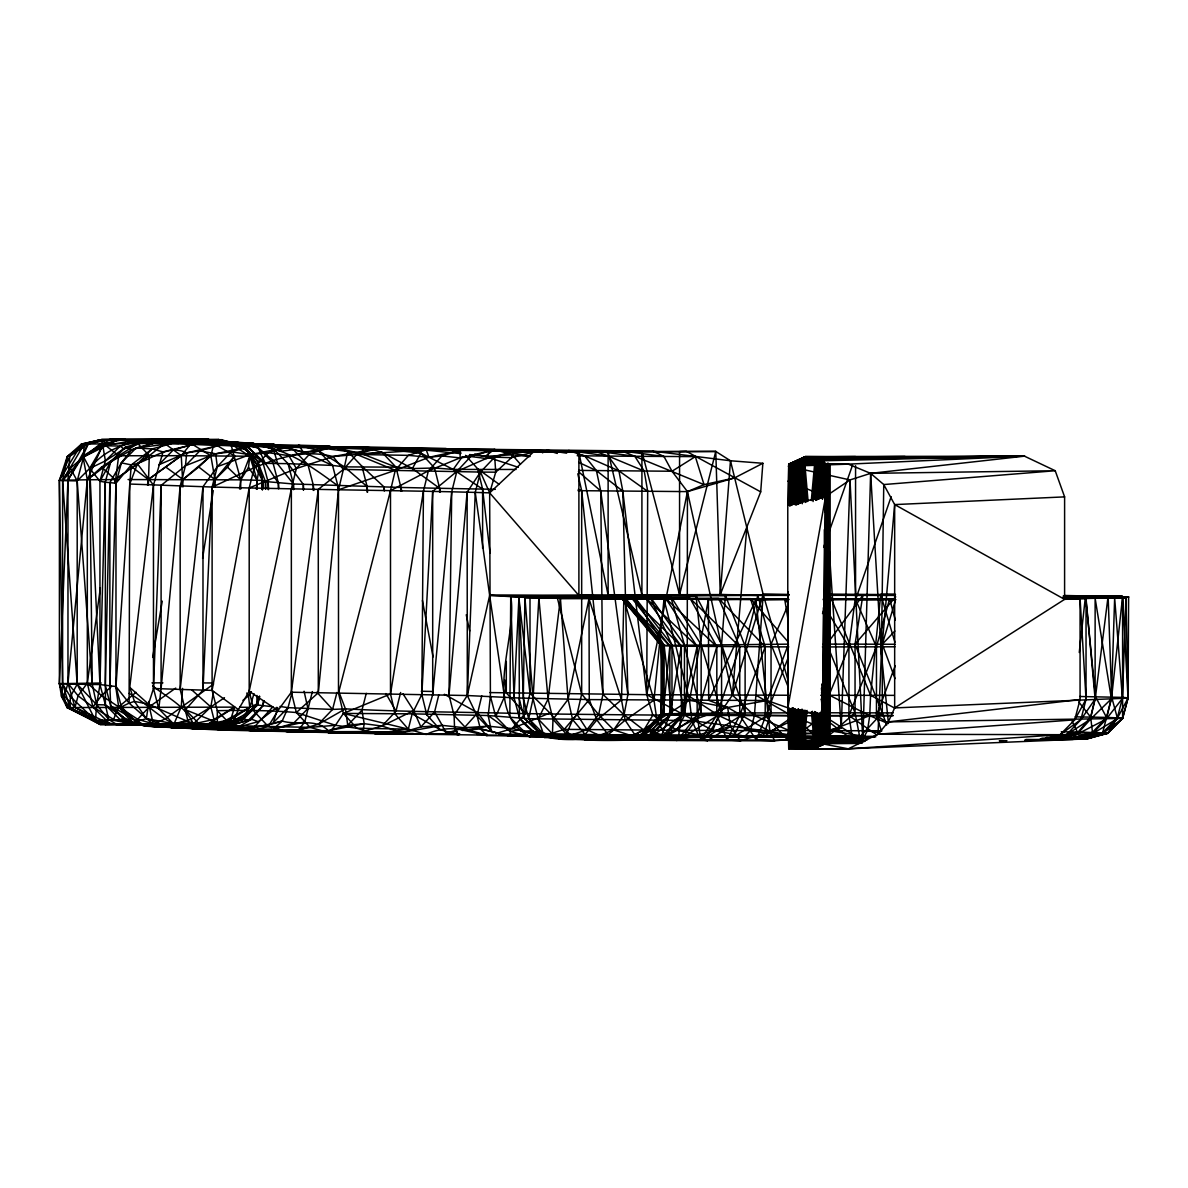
<?xml version="1.0" encoding="UTF-8"?>
<svg xmlns="http://www.w3.org/2000/svg" width="1188" height="1188" viewBox="0 0 1188 1188"><rect width="100%" height="100%" fill="white"/><g stroke="black" fill="none" stroke-linecap="round" stroke-linejoin="round"><path stroke-width="1.5" d="M258.717 697.252L256.86 704.009L242.025 718.859L221.74 724.398L100.015 724.428L67.137 707.558L61.494 696.361L59.4 683.649L59.4 480.308L67.256 456.548L81.541 444.089L101.648 439.59L218.607 439.545L230.413 442.382M259.682 696.495L257.41 704.974C243.792 716.112 227.101 726.952 208.732 724.056L100.015 724.428L70.092 707.825L61.494 696.361L62.593 683.946L62.608 480.62L67.256 456.548L84.036 444.327L100.015 439.768L212.117 440.08M256.979 695.44L256.86 704.009L249.792 707.365L230.695 719.631L208.732 724.056L101.648 724.249L75.052 707.291L67.968 683.352L67.968 480.026L69.78 456.281L81.541 444.089L101.648 439.59L124.532 439.293L137.763 443.495L178.735 443.495M100.015 439.768L208.732 439.397L101.648 439.59L88.239 443.866L67.968 480.026L59.4 683.649L67.137 707.558L70.092 707.825L95.441 720.344L117.27 724.754L218.592 724.22L230.695 719.631L234.6 707.127L208.732 724.056L105.435 724.606L95.441 720.344L77.19 684.214L77.205 480.888L83.591 456.949L84.036 444.327L105.435 439.946L208.732 439.397L193.302 439.278L196.748 440.006M101.247 683.026L59.4 683.649L67.137 707.558L234.6 707.127L213.974 719.438L208.732 724.056L110.142 724.086L92.931 707.053L87.318 683.115L87.318 479.774L82.863 456.029L88.239 443.866L110.157 439.426L208.732 439.397M528.927 735.684L375.066 733.62L219.468 730.011L145.827 726.195L120.285 719.794L95.441 720.344L96.659 704.677L99.955 684.57L99.955 481.244L105.405 460.899L102.821 445.752L117.285 440.095L218.607 439.545L228.72 442.575M258.331 444.743L253.311 443.376L227.636 441.565L145.842 441.535L125.557 446.985L110.707 461.88L105.272 482.224L105.405 704.9L108.717 719.497L117.27 724.754L221.74 724.398L140.615 725.229L108.717 719.497L96.659 704.677L77.19 684.214L62.608 480.62L84.036 444.327L81.541 444.089L59.4 480.308L62.593 683.946L70.092 707.825L105.435 724.606M264.107 700.786L262.756 705.88L251.574 719.245L227.636 726.224L145.827 726.195L125.542 720.76L110.707 705.88L109.86 685.981L109.86 482.64L121.384 462.86L131.467 449.985L136.175 447.965L156.356 442.5L238.016 442.471L245.084 443.748M115.191 483.293L118.666 455.761L137.763 443.495L153.311 439.189L164.642 443.466L181.259 455.687L249.792 456.222L259.281 467.686L262.86 481.303L262.964 488.714M875.318 736.352L546.866 734.897L512.117 728.556L487.986 726.18L464.285 727.754L442.218 725.363L402.183 732.447L382.016 726.076L364.196 723.685L328.393 730.724C315.503 717.671 297.49 725.794 282.18 721.042C241.609 734.585 198.262 723.626 156.356 727.16C142.011 725.229 128.957 719.928 121.384 706.86L115.978 686.53L115.978 483.204L121.384 462.86L136.175 447.965L172.171 443.451L253.311 443.376L258.509 444.847M276.908 707.306L258.197 721.665L251.574 719.245L227.636 726.224L156.356 727.16L129.106 703.133L129.759 484.036L131.289 464.894L152.109 448.93L172.171 443.451L227.443 443.911M148.352 485.06L149.302 455.672L137.763 443.495L81.541 444.089M251.604 728.986L193.213 729.061L173.344 723.655L158.791 708.791L153.475 688.476L153.475 485.135L163.038 451.915L193.213 444.401L273.507 444.282L303.341 452.108L332.566 465.429L344.431 466.884L395.975 467.151L412.385 468.592L434.585 467.983L453.207 469.423L516.067 469.468M366.275 693.346L361.939 710.29L364.196 723.685L347.757 725.215L328.393 730.724L219.468 730.011L188.135 721.621L158.791 708.791L161.093 688.743L161.108 485.417L185.447 465.755L199.822 450.831L219.468 445.337L298.559 445.173L328.393 446.049L362.236 453.861L395.975 467.151L401.782 491.119M292.055 692.411L288.031 707.662L282.18 721.042L253.311 728.051L193.213 729.061L188.135 721.621L180.175 689.426L180.175 486.1L185.447 465.755L186.739 452.866L219.468 445.337L328.393 446.049L347.772 451.455L362.236 453.861L382.031 452.316L412.385 468.592L439.605 488.298L495.366 489.337M182.952 486.917L181.259 455.687L191.075 443.51L210.84 455.791L214.983 479.64L214.983 487.035M263.439 444.921L193.213 444.401L173.344 449.881L158.791 464.79L186.739 452.866L199.822 450.831L215.667 453.816L217.3 466.691L212.117 487.035L212.103 690.376L217.3 710.691L231.482 725.541L268.25 726.462L287.303 731.853L328.393 730.724L250.846 730.932L217.33 722.556L199.822 724.606L185.432 709.756L202.985 690.109L202.985 486.768L217.3 466.691L231.482 451.767L250.861 446.272L328.393 446.049M240.719 489.085L240.719 479.848L231.259 445.559M874.487 737.035L706.251 737.332L486.946 735.624C467.478 728.571 445.515 724.888 426.18 734.481L408.33 729.12L356.786 728.244L335.462 725.289L310.053 727.368L268.25 726.462L254.306 711.612L249.198 691.297L249.198 487.971L254.306 467.612L268.25 452.687L287.303 447.178L362.964 446.926L445.975 448.604L460.261 451.425M257.157 489.352L257.157 480.101L259.281 467.686L245.56 447.624L239.07 445.025M262.86 488.699L262.86 481.303L257.425 460.974L245.56 447.624L237.065 444.802M265.533 489.144L265.533 481.749L257.425 460.974L242.545 446.094L237.452 444.728M268.191 489.605L268.191 482.209L262.756 461.88L247.921 447L239.471 444.728M278.378 488.639L278.378 483.1L272.973 462.771L258.197 447.906L251.47 446.094M456.935 731.422L445.975 733.278L442.218 725.363L420.894 726.922L402.183 732.447L328.749 732.744L310.053 727.368L296.361 712.533L291.357 692.218L291.357 488.877L296.361 468.532L310.053 453.593L328.749 448.084L402.197 447.772L416.81 449.242M293.406 489.53L293.406 483.991L288.031 463.662L273.359 448.797L263.335 446.094M303.326 489.976L303.326 484.437L288.031 463.662L265.28 463.35L243.288 448.515L235.462 445.04M313.246 490.421L313.246 484.882L307.915 464.553L293.377 449.688L273.507 444.282L231.125 443.941M271.71 728.986L219.468 730.011L217.33 722.556L217.3 710.691C243.689 710.172 270.032 710.261 296.361 712.533L318.295 692.723L318.295 489.397L343.391 469.423L356.786 454.484L375.081 448.96L641.921 451.796L715.77 451.44L730.471 460.766L762.859 463.29L760.691 491.862L720.27 594.579L489.649 595.351L467.315 695.529L454.083 715.399L454.573 728.274L458.731 735.045L440.273 729.67L412.177 713.84L343.391 713.424L335.462 725.289L328.749 732.744L362.964 731.585L402.183 732.447L375.066 733.62L356.786 728.244L343.391 713.424L338.491 693.109L338.491 489.783L343.391 469.423L332.982 456.548C290.05 445.574 249.896 470.389 212.117 487.035L129.759 484.036L115.978 686.53L129.106 703.133L134.467 701.41L148.53 704.128L158.791 708.791M337.838 489.441L337.838 485.744L332.566 465.429L318.191 450.579L305.702 447.134M367.137 492.159L367.137 486.62L361.954 466.29L347.772 451.455L314.969 447.267M384.11 490.733L384.11 487.035L361.954 466.29M401.084 491.164L401.084 487.466L293.406 483.991L262.86 481.303M439.605 491.995L439.605 488.298L434.585 467.983L420.894 453.148L402.197 447.772C307.157 448.916 212.013 445.812 117.285 440.095L83.591 456.949L70.359 468.176L62.608 480.62L59.4 480.308L69.78 456.281L88.239 443.866M482.61 548.277L482.61 489.129L477.695 468.815L465.518 455.331M893.034 715.74C770.433 715.874 647.727 715.414 525.2 713.617L506.296 692.856L506.296 661.434M816.245 712.785L745.114 712.963L706.251 737.332L640.169 738.283C602.583 730.13 545.678 756.459 519.408 717.745L518.963 597.163L489.649 595.351L475.245 492.411L480.457 472.067L494.713 457.142L514.196 451.648L715.77 451.44L720.27 594.579L725.452 595.53L788.639 595.337L720.27 594.579L730.471 460.766L652.955 451.173L287.303 447.178L249.732 454.737L217.3 466.691M529.996 597.133L529.996 693.257L525.2 713.617L512.117 728.556L495.856 733.59M440.273 729.67L426.774 714.834L421.829 694.52L432.684 491.416L456.816 471.458L486.204 458.509L514.196 451.648L578.898 452.331L578.898 595.485L634.036 596.435L725.452 595.53L771.042 712.859L763.127 737.05L704.9 736.07L677.041 730.308L564.27 729.358L546.866 734.897L535.773 734.808M577.784 473.789L581.674 490.703L602.94 694.312L624.071 714.909L643.837 730.115L666.884 735.907L733.323 737.169L745.114 712.963L721.576 644.431L696.034 595.693L679.566 594.728L679.566 451.589L686.337 451.336L760.691 491.862M666.884 735.907L677.041 730.308L684.481 715.31L687.199 694.935L687.436 491.609L672.007 471.25L663.958 456.474L652.955 451.173M789.708 506.118L789.708 463.602L848.291 464.137L870.626 473.359L862.844 741.089L822.215 714.82L787.763 708.479L787.778 505.152L788.743 464.033L814.641 463.825L827.249 458.108L1024.472 456.162L1055.211 470.73L1064.611 496.881L1064.597 599.361L894.668 707.914L888.297 721.888L878.006 734.214L848.277 748.811L788.743 748.707L787.763 708.479L788.238 591.817M1064.359 595.47L1128.6 596.985L1128.08 697.846L1122.66 718.087L1107.751 733.323L1087.466 738.758L1082.61 739.055L848.277 748.811L788.743 748.707L788.743 708.033M788.743 504.707L788.743 464.033L848.291 464.137L1024.472 456.162L870.626 473.359L849.999 479.937L825.615 496.421L787.778 505.152M789.708 709.444L789.708 748.262L814.641 748.485L828.897 741.891L828.912 464.627M790.673 709.013L790.673 747.831L815.607 748.054L815.607 712.934M790.688 505.672L790.688 463.157L816.587 462.949L816.587 499.91M791.654 708.568L791.654 747.386L816.572 747.608L816.572 712.488M791.654 505.242L791.654 462.726L817.552 462.503L817.552 499.48M525.2 713.617C465.236 712.028 405.271 712.028 345.426 708.85L318.191 724.353L298.559 729.848L250.846 730.932L268.25 726.462L277.962 710.513L291.357 692.218L467.315 695.529L518.963 698.024L524.398 718.354L539.278 733.234L563.35 738.981L787.748 740.183L792.455 715.577L792.455 708.152M792.619 708.122L792.619 746.94L817.552 747.178L817.552 713.899M792.619 504.796L792.619 462.281L818.517 462.058L818.517 499.034M793.584 709.533L793.584 746.51L818.517 746.732L818.517 713.453M793.584 504.351L793.599 461.835L819.497 461.627L819.482 498.589M794.564 709.102L794.549 746.064L819.482 746.287L819.482 713.023M794.564 503.92L794.564 461.404L1024.472 456.162L805.212 456.563L805.212 502.45L801.351 458.316L827.249 458.108L802.316 457.885L802.316 502.242M795.529 710.513L795.529 745.633L820.448 745.856L820.448 712.577M795.529 503.474L795.529 460.959L821.428 460.751L796.495 460.513L796.495 504.885M796.495 710.068L796.495 745.188L821.428 745.411L821.428 713.988M797.46 709.622L797.46 744.742L822.393 744.965L822.393 683.976M797.475 504.44L797.475 460.083L1024.472 456.162L802.316 457.885L806.177 501.989M798.44 709.191L798.44 744.312L823.358 744.534L823.358 607.751M798.44 504.009L798.44 459.637L1024.472 456.162L800.385 458.761L800.385 503.118M798.559 709.088L794.787 736.991L744.98 736.189L712.77 730.457L677.041 730.308L652.836 715.131L646.718 694.683L622.824 491.164L618.918 470.864L608.241 456.073L593.673 450.742L634.808 456.281L695.336 456.623L704.039 484.63L687.436 491.609L577.992 490.659M799.405 710.587L799.405 743.866L859.37 743.45M799.405 503.564L799.405 459.207L1024.472 456.162M800.37 710.157L800.37 743.421L862.34 743.035M801.351 709.711L801.351 742.99L861.3 742.708M801.351 502.687L801.351 458.316L826.284 458.538M802.316 709.281L802.316 742.545L862.414 742.337M803.281 710.676L803.281 742.114L861.374 741.98M803.281 501.811L803.281 457.439L905.048 456.474M804.246 710.246L804.246 741.668L828.897 741.891L822.705 670.21M804.246 501.366L804.246 457.009L855.568 456.563M814.641 711.523L814.641 748.485L811.419 711.731M814.641 498.945L814.641 463.825L811.3 500.579M815.607 500.356L815.607 463.379L790.688 463.157L794.223 503.593M820.463 498.158L820.463 463.038M821.428 497.713L821.428 462.592M822.393 499.123L822.393 460.305L797.475 460.083L801.172 502.361M823.373 496.836L823.373 463.558M801.603 709.385L798.44 744.312L824.338 744.089L824.338 529.67M824.338 496.391L824.338 459.429L799.405 459.207L803.103 501.47M802.42 710.78L799.405 743.866L825.304 743.658L825.304 464.538M803.385 710.35L800.37 743.421L826.269 743.213L826.284 464.092M804.187 711.746L801.351 742.99L827.234 742.767L827.249 463.647M805.152 711.3L802.316 742.545L828.214 742.337L828.214 463.216M489.887 692.574L646.718 694.683L712.77 730.457L750.43 730.575L786.501 736.278L827.308 736.976L828.793 736.308L829.462 715.666L829.566 594.431L824.041 594.431M807.083 710.424L804.246 741.668L830.145 741.461L830.145 464.181M823.195 599.702L855.568 599.702L855.568 465.741M1064.76 596.881L1128.6 596.985L1125.927 597.43L1128.036 698.113L1122.601 718.443L888.297 721.888L881.362 654.024L870.626 473.359L883.753 484.556L894.668 504.588L894.668 707.914L1128.036 698.113L1122.601 596.554L1063.512 596.049M1025.378 740.391L1040.124 740.109L1060.097 734.704L1074.724 719.839L1080.07 699.509L1080.085 598.663L1125.927 597.43L1122.437 698.47L1106.266 719.126L1092.217 733.961L1073.046 739.352L1025.586 739.872L1047.578 739.872L1077.041 734.273L1106.266 719.126L1111.404 698.811L1114.656 597.876L1122.437 698.47M1064.017 598.663L1086.04 598.47L1086.04 699.316L1080.887 719.631L1066.809 734.481L1047.578 739.872L1025.764 739.723M1040.45 739.114L1087.466 738.758L1107.795 732.981L1122.601 718.443L1122.601 596.554L1063.26 596.124M865.131 741.238L805.212 741.238L805.271 710.305M788.728 695.247L646.718 694.683L647.683 491.372L644.223 471.072L634.808 456.281L621.933 450.98L641.921 451.796L679.566 594.728L725.452 595.53L721.576 644.431L721.576 713.097L706.251 737.332L510.721 736.204L480.383 728.853L467.983 730.234L454.083 715.399L449.005 695.084L451.722 491.802L456.816 471.458L470.745 456.534L489.768 451.024L608.122 452.049L641.906 594.936L670.507 595.916L701.158 644.609L721.576 713.097L745.114 712.963L745.114 644.297L757.855 595.411L763.186 594.475L788.995 594.46M788.58 504.781L788.743 464.033M412.177 713.84L488.179 715.532L510.187 731.407L518.666 730.041L544.549 737.421L663.543 737.748L701.143 713.26L684.451 644.802L649.628 596.153L608.122 595.188L608.122 452.049L514.196 451.648L511.434 457.692L495.723 472.185L480.457 472.067L467.122 492.203L467.315 695.529L477.101 715.963L480.383 728.853L510.721 736.204L682.758 737.525L701.143 713.26L701.158 644.609L696.034 595.693L641.906 594.936L641.921 451.796L460.395 450.401L441.906 455.925L428.378 470.864L423.433 491.223L421.829 694.52L412.177 713.84L408.33 729.12L375.066 733.62L460.038 734.243M1063.75 595.797L1108.122 596.124L1111.671 697.059L1117.269 717.745L1107.751 733.323L1060.097 734.704L878.006 734.214L881.362 654.024L883.753 484.556L1055.211 470.73L870.626 473.359M822.215 714.82L825.615 496.421L787.926 481.17M895.128 595.426L827.62 595.307L827.308 736.976L855.048 712.815L893.198 712.919M202.985 690.109L212.117 487.035L249.198 487.971L296.361 468.532L332.982 456.548L356.786 454.484L408.345 455.346L429.031 457.306L441.906 455.925L460.023 457.9L470.745 456.534L486.204 458.509L494.713 457.142L495.723 472.185L489.664 492.872L490.406 696.227L495.708 716.557L510.187 731.407L510.721 736.204L682.758 737.525L721.576 713.097L671.977 713.676L640.169 738.283L559.593 738.669L538.639 731.259L534.214 732.625L519.408 717.745L513.988 697.415L518.963 597.163L750.564 598.707L765.206 646.851L765.206 715.503L787.748 740.183L820.18 740.213L820.641 715.592L848.93 646.925L855.226 598.811L895.039 598.722M70.092 707.825L70.359 696.643L77.19 684.214L99.955 684.57L115.978 686.53M109.86 482.64L105.272 685.55L110.707 705.88L123.938 717.76L140.615 725.229L222.201 725.319L242.53 719.854L257.41 704.974L259.489 696.123M136.382 725.022L120.285 719.794L105.405 704.9L99.955 684.57L105.272 482.224L99.955 481.244L89.709 468.428L83.591 456.949L105.435 439.946M262.177 489.634L262.414 480.398L257.425 460.974L262.756 461.88M109.86 685.981L115.978 483.204L131.289 464.894C150.044 461.835 166.736 443.139 186.739 452.866M1128.036 698.113L1117.106 718.785L1092.217 733.961L1058.939 739.634L1077.041 734.273L1090.272 719.453L1111.404 698.811L1095.128 598.277L1095.128 699.138L1080.887 719.631L1060.097 734.704L848.277 748.811L788 737.139L841.238 727.888L849.999 479.937L788.312 466.231L848.291 464.137M129.106 703.133L121.384 706.86L136.16 721.725L146.376 718.636L148.53 704.128L153.475 688.476L161.108 485.417M467.315 695.529L475.245 492.411L489.664 492.872L533.145 452.272L511.434 457.692L494.713 457.142M791.876 708.226L789.441 730.65L786.501 736.278L794.787 736.991L826.848 712.785L855.048 712.815L859.741 737.006L875.853 736.753M687.199 694.935L718.517 715.458L750.43 730.575L789.441 730.65L828.793 736.308L864.329 736.337L867.448 730.709L869.735 715.696L870.566 695.322L880.724 594.475L895.396 594.52L829.566 594.431L822.512 613.557M318.295 692.723L338.491 489.783L390.496 490.644L428.378 470.864L460.023 457.9L460.395 450.401L429.031 457.306L395.277 470.3L338.491 489.783L249.198 487.971L212.103 690.376L238.387 709.592L231.482 725.541M182.566 688.387L181.259 706.83L174.072 723.863L100.015 724.428M730.471 460.766L763.186 594.475L754.425 715.562L750.43 730.575L744.98 736.189L763.127 737.05L798.559 712.8L797.178 709.37M256.415 489.337L257.157 480.101L249.792 456.222L245.56 447.624L237.14 445.099M704.9 736.07L712.77 730.457L718.517 715.458L732.372 695.114L746.97 526.314M449.005 695.084L467.122 492.203M806.088 710.87L803.281 742.114L864.107 741.594M825.111 499.495L828.244 464.582M881.362 654.024L894.668 504.588L1064.611 496.881M788.743 748.707L792.411 708.271M793.391 707.825L789.708 748.262L815.607 748.054L812.384 711.285M812.265 500.148L815.607 463.379L789.708 463.602L793.257 504.039M794.193 709.236L790.673 747.831L816.572 747.608L813.528 712.696M813.067 501.544L816.587 462.949L791.654 462.726L795.351 504.989M814.211 499.257L817.552 462.503L792.619 462.281L796.316 504.558M795.96 710.186L792.619 746.94L818.517 746.732L815.458 711.805M815.176 498.826L818.517 462.058L793.599 461.835L797.297 504.113M796.925 709.741L793.584 746.51L819.482 746.287L816.587 713.201M815.978 500.222L819.497 461.627L794.564 461.404L798.262 503.667M797.905 709.31L794.549 746.064L820.448 745.856L817.567 712.77M816.943 499.777L820.299 463.023M798.707 710.706L795.529 745.633L821.428 745.411L818.695 714.166M818.087 497.505L821.264 462.578M799.673 710.261L796.495 745.188L822.393 744.965L819.661 713.721M818.888 498.901L822.393 460.305L796.495 460.513L800.192 502.791M800.638 709.83L797.46 744.742L823.358 744.534L820.626 713.29M819.854 498.455L823.032 463.543M820.834 498.024L824.338 459.429M821.799 497.579L824.977 462.667M822.601 498.975L825.779 464.063M823.744 496.703L826.744 463.617M824.71 496.257L827.709 463.186M825.125 511.924L829.476 464.137M161.093 688.743L180.175 486.1M426.774 714.834L432.699 694.742L451.722 491.802L475.245 492.411M67.137 707.558L101.648 724.249L110.142 724.086L75.052 707.291L64.167 696.064L67.968 683.352L87.318 479.774L103.356 443.673L110.157 439.426M362.236 453.861L362.786 448.663M1079.253 652.479L1085.535 595.723L1095.499 696.732L1090.643 717.092L1092.485 732.328L1082.758 738.134L1045.663 738.238M153.475 688.476L180.175 689.426L202.985 486.768M239.56 488.996L240.719 479.848L248.5 467.404L249.792 456.222L232.165 444.787M477.101 715.963L491.312 730.813L488.179 715.532L490.406 696.227M256.86 704.009L257.41 704.974L272.973 706.771L253.311 728.051L172.156 728.11L146.376 718.636L134.467 701.41L129.759 687.362L153.475 485.135L137.437 463.84L152.109 448.93L163.038 451.915M1108.122 596.124L1095.499 696.732L1106.533 717.404L1122.66 718.087M488.179 715.532L528.66 718.695L543.317 733.56L585.12 734.481L602.168 739.827L659.979 739.367L669.854 714.641L669.854 645.99L622.854 597.341L524.933 597.594L523.284 698.366L528.66 718.695L539.278 733.234C584.303 745.099 632.001 738.431 678.17 739.604L681.348 714.864L697.163 646.421L665.518 598.173L560.424 598.396L518.963 597.163L524.398 718.354L538.639 731.259L554.44 738.045L649.212 738L684.451 713.453L684.451 644.802L670.507 595.916L608.122 595.188L578.898 452.331M263.454 700.682L262.756 705.88L247.906 720.774L243.599 718.339L222.201 725.319L145.827 726.195L110.707 705.88M291.357 692.218L318.295 489.397M75.052 707.291L78.066 695.797L87.318 683.115L100.371 587.763M114.687 483.264L115.191 479.596L149.302 455.672L164.642 443.466M788.817 646.911L681.348 646.213L631.377 597.638L538.877 598.01L533.056 698.722L528.66 718.695L691.921 720.581L769.883 731.541L805.212 741.238L805.702 737.793L868.473 738.342M310.053 727.368L287.303 731.853L362.964 731.585L364.196 723.685M202.584 558.36L213.261 490.629M213.825 486.961L214.983 479.64L234.6 455.984L215.563 444.594M862.874 595.351L855.048 644.148L855.048 712.815L826.848 644.134L862.874 595.351L824.101 595.01M451.722 491.802L423.433 491.223L390.496 693.985L395.277 714.3L408.33 729.12L343.391 713.424L390.496 693.985L390.496 490.644L395.277 470.3L408.345 455.346L426.195 449.821L641.921 451.796L328.749 448.084L288.862 455.657L268.25 452.687L249.732 454.737L231.482 451.767L215.667 453.816L185.447 465.755M147.46 484.956L148.352 479.507L181.259 455.687L118.666 455.761L101.559 467.122L87.318 479.774L59.4 480.308M152.673 657.424L162.251 601.158M181.719 486.783L182.952 479.521L210.84 455.791L213.528 445.381M213.498 691.535L210.84 706.934L213.974 719.438L193.288 723.938C185.61 706.043 167.196 697.445 152.673 685.996M823.21 496.599L828.882 464.033M787.763 708.479L825.615 496.421L841.238 727.888M578.734 462.355L596.421 470.641L622.824 491.164L627.888 694.549L624.071 714.909L613.647 729.892L599.42 735.461L586.991 729.64L577.012 714.404L581.674 694.044L581.674 490.703L578.259 489.426M866.78 740.154L805.702 737.793L774.725 740.837L707.409 740.644L698.47 735.357L691.921 720.581L689.515 700.296L708.419 599.509L788.342 598.797M646.718 694.683L687.436 491.609L734.54 477.918L762.859 463.29M238.387 709.592L249.198 691.297L291.357 488.877M518.963 698.024L589.263 699.598L767.196 700.519L805.271 713.988L769.883 731.541L740.317 740.763L727.13 739.976L716.824 715.25L716.824 646.599L665.518 598.173L588.996 598.752L568.072 699.361L572.646 719.661L585.12 734.481L584.823 739.56L659.979 739.367L681.348 714.864L681.348 646.213L645.737 597.92L538.877 598.01L548.069 699.049L552.999 719.364L552.435 733.887L563.35 738.981L638.936 738.832L663.038 714.404L669.854 645.99L631.377 597.638L524.933 597.594L533.056 698.722L538.238 719.037L543.317 733.56L559.593 738.669L640.169 738.283L664.107 713.914L671.977 713.676L671.977 645.025L649.628 596.153L578.898 595.485L489.664 492.872L480.457 472.067L343.391 469.423M367.597 492.129L367.137 486.62L344.431 466.884L347.772 451.455M298.559 729.848L304.767 721.933L312.355 691.594M481.779 695.856L477.695 712.815L464.285 727.754L445.975 733.278M403.014 693.837L413.676 710.558L420.894 726.922L434.585 711.983L438.758 695.025M362.964 731.585L382.016 726.076L395.975 711.152L400.653 692.5M679.566 594.728L715.77 451.44M338.491 693.109L390.496 490.644L423.433 491.223M318.191 724.353L332.566 709.429L336.961 692.47M1128.08 697.846L1122.601 697.401L1117.106 718.785L1102.523 733.649L1082.61 739.055L1107.751 733.323M188.135 721.621L173.344 723.655L172.156 728.11L238.001 727.145L258.197 721.665M823.566 599.495L889.634 598.737L876.462 646.866L848.93 715.577L852.435 738.431M895.366 600.653L882.298 644.223L882.283 712.874L886.679 724.977M277.844 707.84L273.359 722.571L288.031 707.662L332.566 709.429L345.426 708.85L347.757 725.215L361.939 710.29M881.719 730.739L789.441 730.65L754.425 715.562L732.372 695.114L763.186 594.475L789.025 594.698M246.762 693.05L248.485 695.871L249.792 707.365L218.592 724.22L242.025 718.859L249.792 707.365L253.994 693.688M895.886 599.643L855.568 599.702L891.163 496.658M823.64 547.341L852.494 465.28M495.708 716.557L504.469 696.821L489.649 595.351L634.036 596.435L671.977 645.025L684.451 713.453L663.543 737.748L529.952 736.812C480.294 709.696 517.983 638.862 510.736 596.331L620.448 597.029L661.107 645.5L681.348 646.213L669.854 714.641L646.762 739.114L571.814 739.278L552.435 733.887L538.238 719.037L548.069 699.049L560.424 598.396L755.924 599.643L769.883 731.541L774.725 740.837L756.429 740.094L788.357 657.202M788.461 644.134L767.196 700.519L727.68 707.484L691.921 720.581L665.295 735.179L648.485 740.302L635.001 734.986L585.12 734.481L596.836 719.943L621.517 699.895L623.819 599.064L690.094 598.396L739.738 646.732L739.738 715.399L727.13 739.976M895.247 665.681L876.462 715.518L881.541 731.333M129.759 484.036L137.437 463.84M249.792 456.222L240.719 479.848L128.081 479.566M67.968 683.352L78.066 695.797L92.931 707.053L113.558 719.393L118.666 706.89L136.026 692.307M554.44 738.045L530.977 730.635L524.502 732.016L509.83 717.151L510.736 596.331L634.036 596.435L664.122 645.262L664.107 713.914L636.709 738.55L661.107 714.166L792.455 715.577L795.262 708.701L791.654 747.386L817.552 747.178L814.493 712.251M787.867 605.449L771.042 644.208L771.042 712.859L733.323 737.169M893.124 715.458L820.641 715.592L852.717 740.183L820.18 740.213L769.883 731.541L727.68 707.484L708.672 700.356L755.924 599.643L784.629 598.797L787.896 603.177M486.204 458.509L489.768 451.024L460.023 457.9M412.385 468.592L420.894 453.148L453.207 469.423L482.61 489.129L490.08 553.37M99.955 481.244L110.707 461.88L125.557 446.985L131.467 449.985L156.356 442.5L253.311 443.376M823.878 601.618L827.62 595.307L823.952 595.262M652.836 715.131L643.837 730.115L631.541 735.714L613.647 729.892L598.663 714.671L581.674 694.044L557.202 597.356M67.968 480.026L82.863 456.029L103.356 443.673L124.532 439.293M165.637 466.958L182.952 479.521L198.782 467.018L214.983 479.64L227.517 467.181L234.6 455.984M707.409 740.644L700.786 739.812L716.824 715.25L739.738 646.732L718.74 598.574L623.819 599.064L653.979 700.118L657.009 720.403L665.295 735.179L676.611 740.495L707.409 740.644L730.486 726.492L727.68 707.484L689.515 700.296L635.001 734.986L623.507 740.079L608.108 734.748L596.836 719.943L589.263 699.598L588.996 598.752L690.094 598.396L716.824 646.599L697.163 715.072L678.17 739.604L623.507 740.079M251.381 691.728L248.485 695.871L242.931 700.371M257.41 704.974L242.53 719.854L240.377 717.418L222.201 725.319M453.207 469.423L462.281 456.786M92.931 707.053L101.544 695.589L111.464 686.382M589.263 699.598L572.646 719.661L566.453 734.199L571.814 739.278L638.936 738.832L661.107 714.166L663.038 645.752L622.854 597.341L518.963 597.163M734.54 477.918L704.039 484.63L634.808 456.281L608.241 456.073L568.532 450.504L584.63 455.836L596.421 470.641L600.727 490.956L602.94 694.312L598.663 714.671L586.991 729.64L571.042 735.194L564.27 729.358L577.012 714.404M895.737 596.822L855.048 644.148L823.314 644.134M859.741 737.006L882.283 712.874L855.048 644.148L895.024 644.282M894.846 631.066L882.298 644.223L895.024 678.6M1117.269 717.745L1102.687 732.654L1087.51 738.446L1041.846 738.55M228.987 442.456L222.215 440.644L136.397 440.362L102.821 445.752L83.591 456.949L62.608 480.62L77.205 480.888L89.709 468.428L105.405 460.899L120.285 446.02L136.397 440.362L221.755 439.723L230.249 442.545M193.288 723.938L210.84 706.934L224.473 697.698M198.782 467.018L210.84 455.791M304.767 721.933L273.507 728.957L282.18 721.042M469.527 454.573L485.253 456.37L494.238 449.42L529.818 456.162M213.632 684.021L164.642 719.26L153.311 723.863L101.648 724.249M1122.601 718.443L1102.523 733.649L1073.046 739.352L1026.016 739.545M181.259 455.687L148.352 479.507L131.913 466.988M175.735 688.09L149.302 706.815L133.412 723.908L113.558 719.393M127.057 471.28L115.191 479.596L87.318 479.774L118.666 455.761L103.356 443.673M130.027 469.201L149.302 455.672M105.405 460.899L123.671 449.019L145.842 441.535L238.016 442.471L243.065 443.837M805.212 456.563L830.145 456.786L828.214 457.662L803.281 457.439L807.142 501.559M695.336 456.623L672.007 471.25L578.779 470.418M542.471 452.836L546.866 450.222L566.646 453.163M238.001 727.145L251.574 719.245M110.707 461.88L131.467 449.985M120.285 719.794L123.938 717.76L125.542 720.76L132.017 718.74M227.636 726.224L243.599 718.339M382.016 726.076L413.676 710.558M512.117 728.556L549.866 712.993L564.27 729.358M755.88 695.188L791.594 715.636L829.179 730.679L869.735 715.696L888.164 723.596M233.561 444.891L243.288 448.515L247.921 447L265.28 463.35L278.378 483.1L278.779 488.624M1046.465 737.674L1059.265 737.555L1077.382 732.031L1107.795 732.981L1087.51 738.446L1041.609 738.387M273.507 728.957L293.377 723.462L307.915 708.553L304.083 691.238M648.485 740.302L676.611 740.495L730.486 726.492L740.317 740.763M1046.45 737.377L1082.758 738.134L1102.687 732.654L1111.671 697.059L1122.601 596.554L1064.017 596.391M227.071 442.471L222.215 440.644C178.052 442.723 121.696 428.229 89.709 468.428L92.248 684.377L96.659 704.677L105.405 704.9L123.938 717.76M215.667 453.816L250.861 446.272L313.35 446.629M332.982 456.548L375.081 448.96L426.195 449.821L429.031 457.306M462.414 730.501L487.986 726.18L493.198 732.773M787.748 740.183L805.702 737.793M263.706 446.317L281.051 451.232L293.377 449.688L303.341 452.108L318.191 450.579L344.431 466.884M888.297 721.888L1080.07 699.509M634.036 596.435L620.448 597.029L663.038 645.752L663.038 714.404L646.762 739.114L584.823 739.56L566.453 734.199L552.999 719.364L568.072 699.361L560.424 598.396L645.737 597.92L697.163 646.421L697.163 715.072L700.786 739.812M878.006 734.214L1074.724 719.839L1086.04 699.316L1080.085 598.663L1063.646 598.782M426.195 449.821L356.786 454.484L395.277 470.3M474.547 454.247L485.253 456.37L512.117 454.796L529.833 456.623M1080.085 598.663L1064.597 599.361L894.668 504.588M823.744 599.376L855.226 598.811L876.462 646.866L876.462 715.518L888.535 723.358M999.554 740.866L1006.934 740.718M999.39 740.777L1003.088 740.718M1025.303 740.243L1040.124 740.109L1025.318 740.302L1040.124 740.109L1025.378 740.332L1040.124 740.109L1066.809 734.481L1090.272 719.453L1095.128 699.138L1086.04 598.47M788.802 599.227L755.924 599.643L788.787 599.688M1064.671 598.039L1125.927 597.43L1063.676 597.222M855.568 599.702L894.445 599.376M1062.963 597.965L1125.927 597.43L1063.616 597.416M1045.544 738.06L1073.284 737.837L1092.485 732.328L1106.533 717.404L1075.095 716.854M117.27 724.754L208.732 724.056M413.246 733.442L375.066 733.62L459.4 733.961M805.212 741.238L864.404 740.956M117.285 440.095L221.755 439.723L222.215 440.644M1064.686 597.698L1125.927 597.43L1063.245 597.594M894.98 646.792L822.408 646.94M1046.079 737.926L1073.284 737.837L1090.643 717.092L1078.719 701.93M678.17 739.604L602.168 739.827L625.126 720.195L653.979 700.118L663.988 599.316L718.74 598.574L765.206 646.851L739.738 715.399L756.429 740.094M118.874 479.596L115.191 479.596L101.559 467.122M1063.973 597.059L1128.6 596.985M1063.453 596.703L1122.601 596.554L1063.854 596.524M787.555 644.163L661.107 645.5L624.205 596.732L510.736 596.331L513.988 697.415M149.079 701.276L149.302 706.815L153.311 723.863L133.412 723.908L118.666 706.89L101.544 695.589L87.318 683.115M824.086 595.307L827.62 595.307M823.403 598.826L855.226 598.811M151.99 682.848L162.919 682.848M821.547 712.785L826.848 712.785L821.19 699.049M894.297 695.366L820.715 695.277M1040.376 738.966L1087.51 738.446L1082.758 738.134M202.524 682.937L213.201 682.966M375.081 448.96L328.749 448.084L445.975 448.604L460.959 452.999M483.234 734.05L486.902 734.065M698.47 735.357L635.001 734.986L625.126 720.195L621.517 699.895L588.996 598.752M518.666 730.041L544.549 737.421L649.212 738L671.977 713.676L664.122 645.262L624.205 596.732M324.369 446.703L362.964 446.926L420.894 453.148M894.475 594.906L829.566 594.431L870.566 695.322L894.698 708.107M268.993 444.951L305.851 446.109M328.749 448.084L494.238 449.42L512.117 454.796L520.448 464.226M895.485 594.609L880.724 594.475L894.935 642.277M476.67 734.377L485.907 734.436M498.841 734.54L526.536 734.733M1025.422 739.679L1047.578 739.872M828.912 457.231L804.246 457.009L808.063 501.113M825.304 458.984L800.385 458.761L804.083 501.039M823.373 459.86L798.44 459.637L802.301 503.757M820.463 461.182L795.529 460.959L799.227 503.237M534.466 735.743L706.251 737.332L631.541 735.714M140.615 440.57L227.636 441.565L233.026 442.679M577.234 455.746L608.241 456.073L644.223 471.072M788.966 594.802L763.186 594.475L788.283 681.11M1079.669 696.495L1122.601 697.401M1061.255 731.793L1077.382 732.031L1072.155 721.354M499.688 734.169L526.908 734.585M530.531 734.644L546.866 734.897M235.655 445.084L245.56 447.624L262.414 480.398L262.414 489.649L262.414 480.398L240.719 479.848L227.517 467.181M239.664 707.202L249.792 707.365M59.4 683.649L77.19 684.214M401.084 487.466L439.605 488.298L440.362 491.921M720.27 594.579L757.855 595.411L771.042 644.208L788.238 687.08M421.265 691.238L432.269 691.475M180.175 689.426L212.103 690.376M332.566 465.429L288.031 463.662M136.175 447.965L152.109 448.93M105.272 482.224L115.978 483.204M420.463 449.599L460.647 453.623M621.933 450.98L663.958 456.474M577.442 454.766L584.63 455.836L618.918 470.864L647.683 491.372M279.967 706.444L288.031 707.662M829.179 730.679L864.329 736.337M257.454 445.96C288.149 448.812 313.721 468.265 337.838 485.744L338.357 489.397M867.448 730.709L879.773 732.922M146.376 718.636L173.344 723.655M121.384 462.86L131.289 464.894M249.213 446.035L258.197 447.906L277.844 464.241L293.406 483.991L293.674 489.545M454.573 728.274L486.946 735.624L480.383 728.853M174.087 439.204L177.472 440.065M227.636 441.565L231.021 442.471M510.187 731.407L529.952 736.812M302.123 446.153L298.559 445.173L303.341 452.108M368.161 448.396L382.031 452.316L395.975 467.151M153.311 723.863L137.763 719.289L118.666 706.89L115.682 686.352M546.866 450.222L557.306 453.445M296.361 712.533L335.462 725.289M485.253 456.37L518.265 467.315M218.607 439.545L227.25 442.604M185.432 709.756L217.33 722.556M530.977 730.635L544.549 737.421M829.566 695.277L869.735 715.696M821.398 711.226L829.462 715.666M444.357 694.282L477.695 712.815L487.986 726.18M249.198 691.297L277.962 710.513M876.982 735.016L848.93 715.577L848.93 646.925L823.626 605.034M477.695 468.815L499.153 484.348M129.121 693.376C145.114 702.138 157.529 716.275 174.072 723.863L191.06 719.319L210.84 706.934L191.58 689.753M578.408 471.606L600.727 490.956L627.888 694.549M240.377 717.418L242.025 718.859M792.455 715.577L820.18 740.213M123.671 449.019L120.285 446.02L102.821 445.752L89.709 468.428L99.955 684.57M129.759 687.362L148.53 704.128M273.507 444.282L281.051 451.232M95.441 720.344L70.359 696.643L62.593 683.946M549.866 712.993L529.996 693.257L518.889 597.816M316.854 692.188L332.566 709.429M787.659 641.401L750.564 598.707L663.988 599.316L689.515 700.296M248.5 467.404L257.157 480.101M288.862 455.657L296.361 468.532M385.937 693.569L395.975 711.152M434.585 711.983L442.218 725.363M70.359 468.176L77.205 480.888L92.248 684.377M258.197 447.906L265.28 463.35M339.1 692.381L345.426 708.85M249.732 454.737L254.306 467.612M538.639 731.259L539.278 733.234M242.545 446.094L243.288 448.515M273.359 448.797L277.844 464.241M1058.463 734.644L1059.265 737.555M889.634 598.737L895.307 620.091M687.436 491.609L732.372 695.114M466.245 614.775L469.661 631.036M422.408 600.489L433.071 656.994M821.517 692.396L830.145 741.461M788.104 620.181L784.629 598.797L708.419 599.509L708.672 700.356M313.246 484.882L313.899 490.392M504.811 680.011L506.296 692.856M822.749 679.833L828.214 742.337M822.096 683.961L827.234 742.767M821.443 688.075L826.269 743.213M821.443 699.539L825.304 743.658M821.443 711.003L824.338 744.089M384.11 487.035L384.422 490.718M849.999 479.937L862.844 741.089M303.326 484.437L303.593 489.991M268.191 482.209L268.562 489.56M265.533 481.749L265.622 489.159M432.684 491.416L432.699 694.742M661.107 645.5L661.107 714.166L664.107 713.914L661.107 645.5"/></g></svg>
